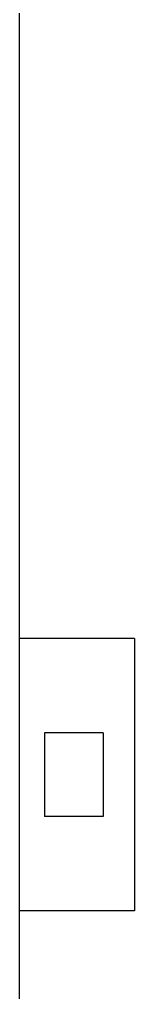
# Model space of a CAD drawing. Extents: x -873 to 2093, y -1229 to 202.
# Drawn here: x -662 to -651, y -85.2 to 7.7 of the extents above; entities that cross this region are included whole.
import ezdxf

# ---------------------------------------------------------------- set-up
doc = ezdxf.new("R2010")
doc.units = 0
doc.header["$MEASUREMENT"] = 0
doc.layers.add('PAREDE', color=1, linetype='CONTINUOUS')

msp = doc.modelspace()

# ---------------------------------------------------------------- linework, layer by layer
at = {"layer": 'PAREDE'}
msp.add_line((-662.006949, -150.387143), (-662.006949, 57.012857), dxfattribs=at)
at = {"layer": 'PAREDE', "color": 3}
for p, q in [((-651.006949, -51.387143), (-662.006949, -51.387143)), ((-651.006949, -51.387143), (-651.006949, -77.387143)), ((-659.606949, -60.387143), (-659.606949, -68.387143)), ((-654.006949, -60.387143), (-659.606949, -60.387143)), ((-654.006949, -60.387143), (-654.006949, -68.387143)), ((-654.006949, -68.387143), (-659.606949, -68.387143)), ((-651.006949, -77.387143), (-662.006949, -77.387143))]:
    msp.add_line(p, q, dxfattribs=at)

doc.saveas('drawing.dxf')
